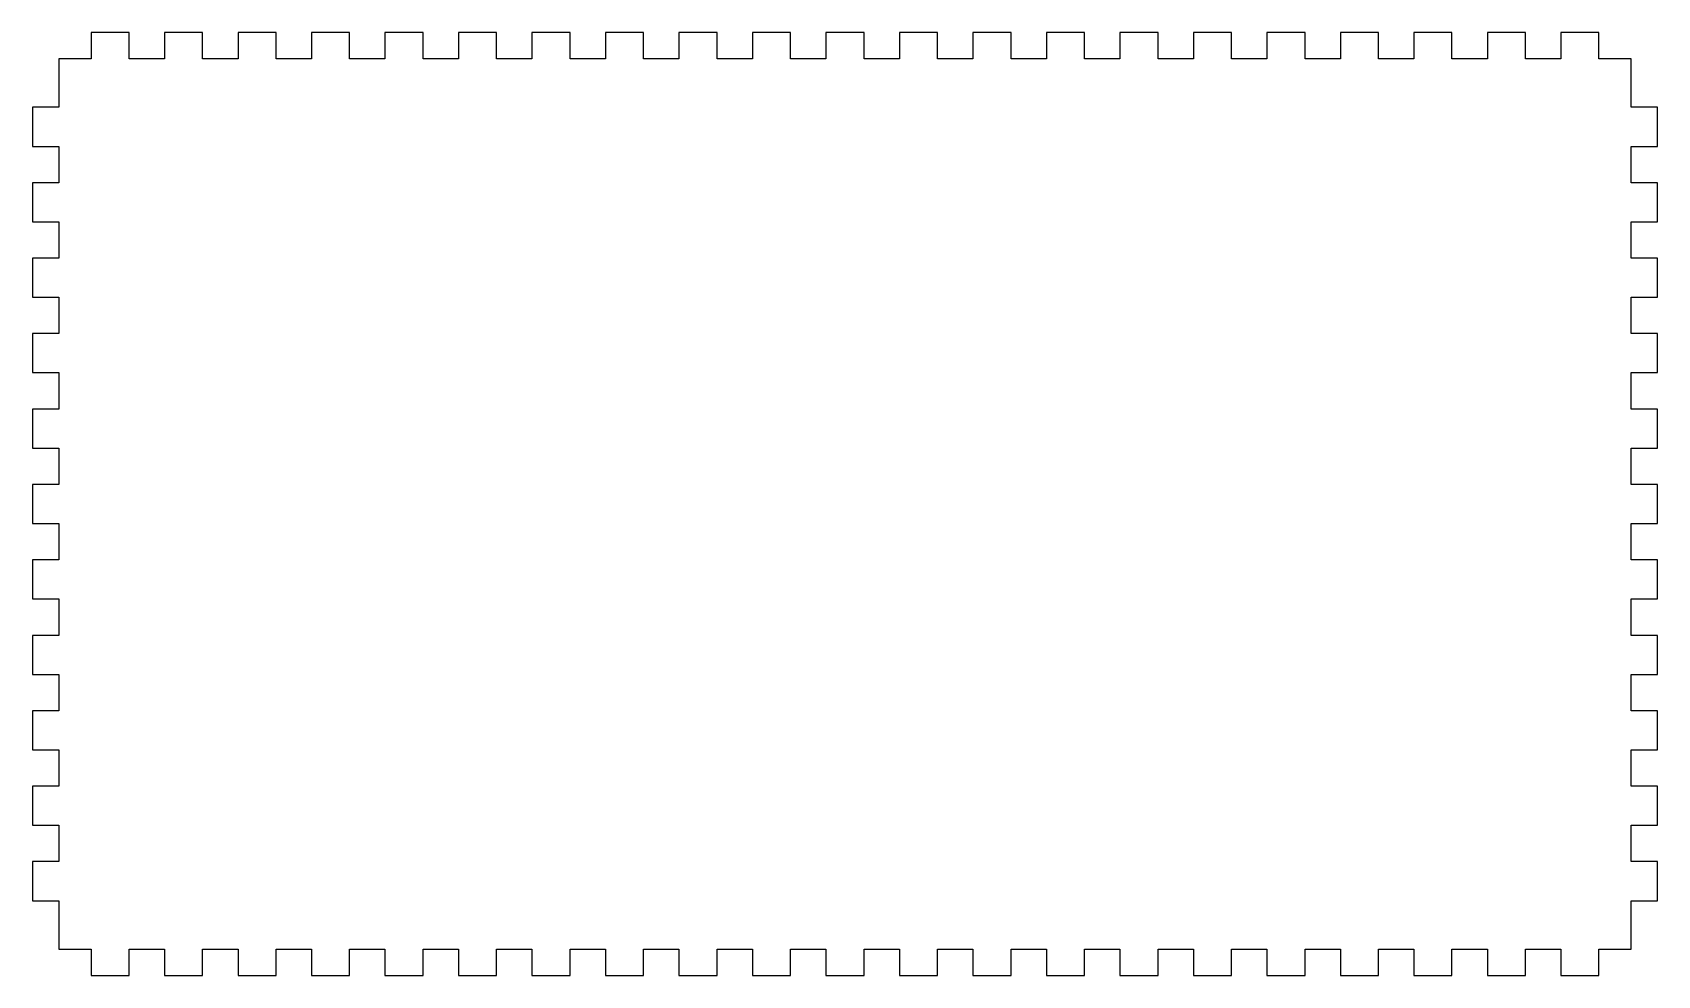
# Model space of a CAD drawing. Header units: metres. Extents: x 0 to 362, y 0 to 210.
import ezdxf

# ---------------------------------------------------------------- set-up
doc = ezdxf.new("R2010")
doc.units = ezdxf.units.M

msp = doc.modelspace()

# ---------------------------------------------------------------- linework, layer by layer
for p, q in [((21.5221, 210), (13.036, 210)), ((13.036, 210), (13.036, 204.15)), ((21.5221, 204.15), (21.5221, 210)), ((37.8942, 210), (29.4081, 210)), ((29.4081, 210), (29.4081, 204.15)), ((37.8942, 204.15), (37.8942, 210)), ((54.2663, 210), (45.7802, 210)), ((45.7802, 210), (45.7802, 204.15)), ((54.2663, 204.15), (54.2663, 210)), ((70.6384, 210), (62.1523, 210)), ((62.1523, 210), (62.1523, 204.15)), ((70.6384, 204.15), (70.6384, 210)), ((87.0105, 210), (78.5244, 210)), ((78.5244, 210), (78.5244, 204.15)), ((87.0105, 204.15), (87.0105, 210)), ((103.383, 210), (94.8965, 210)), ((94.8965, 210), (94.8965, 204.15)), ((103.383, 204.15), (103.383, 210)), ((119.755, 210), (111.269, 210)), ((111.269, 210), (111.269, 204.15)), ((119.755, 204.15), (119.755, 210)), ((136.127, 210), (127.641, 210)), ((127.641, 210), (127.641, 204.15)), ((136.127, 204.15), (136.127, 210)), ((152.499, 210), (144.013, 210)), ((144.013, 210), (144.013, 204.15)), ((152.499, 204.15), (152.499, 210)), ((168.871, 210), (160.385, 210)), ((160.385, 210), (160.385, 204.15)), ((168.871, 204.15), (168.871, 210)), ((185.243, 210), (176.757, 210)), ((176.757, 210), (176.757, 204.15)), ((185.243, 204.15), (185.243, 210)), ((201.615, 210), (193.129, 210)), ((193.129, 210), (193.129, 204.15)), ((201.615, 204.15), (201.615, 210)), ((217.987, 210), (209.501, 210)), ((209.501, 210), (209.501, 204.15)), ((217.987, 204.15), (217.987, 210)), ((234.359, 210), (225.873, 210)), ((225.873, 210), (225.873, 204.15)), ((234.359, 204.15), (234.359, 210)), ((250.731, 210), (242.245, 210)), ((242.245, 210), (242.245, 204.15)), ((250.731, 204.15), (250.731, 210)), ((267.103, 210), (258.617, 210)), ((258.617, 210), (258.617, 204.15)), ((267.103, 204.15), (267.103, 210)), ((283.476, 210), (274.99, 210)), ((274.99, 210), (274.99, 204.15)), ((283.476, 204.15), (283.476, 210)), ((299.848, 210), (291.362, 210)), ((291.362, 210), (291.362, 204.15)), ((299.848, 204.15), (299.848, 210)), ((316.22, 210), (307.734, 210)), ((307.734, 210), (307.734, 204.15)), ((316.22, 204.15), (316.22, 210)), ((332.592, 210), (324.106, 210)), ((324.106, 210), (324.106, 204.15)), ((332.592, 204.15), (332.592, 210)), ((348.964, 210), (340.478, 210)), ((340.478, 210), (340.478, 204.15)), ((348.964, 204.15), (348.964, 210)), ((13.036, 204.15), (5.85, 204.15)), ((5.85, 204.15), (5.85, 193.35)), ((29.4081, 204.15), (21.5221, 204.15)), ((45.7802, 204.15), (37.8942, 204.15)), ((62.1523, 204.15), (54.2663, 204.15)), ((78.5244, 204.15), (70.6384, 204.15)), ((94.8965, 204.15), (87.0105, 204.15)), ((111.269, 204.15), (103.383, 204.15)), ((127.641, 204.15), (119.755, 204.15)), ((144.013, 204.15), (136.127, 204.15)), ((160.385, 204.15), (152.499, 204.15)), ((176.757, 204.15), (168.871, 204.15)), ((193.129, 204.15), (185.243, 204.15)), ((209.501, 204.15), (201.615, 204.15)), ((225.873, 204.15), (217.987, 204.15)), ((242.245, 204.15), (234.359, 204.15)), ((258.617, 204.15), (250.731, 204.15)), ((274.99, 204.15), (267.103, 204.15)), ((291.362, 204.15), (283.476, 204.15)), ((307.734, 204.15), (299.848, 204.15)), ((324.106, 204.15), (316.22, 204.15)), ((340.478, 204.15), (332.592, 204.15)), ((356.15, 204.15), (348.964, 204.15)), ((356.15, 193.35), (356.15, 204.15)), ((5.85, 193.35), (0, 193.35)), ((0, 193.35), (0, 184.65)), ((362, 193.35), (356.15, 193.35)), ((362, 184.65), (362, 193.35)), ((0, 184.65), (5.85, 184.65)), ((5.85, 184.65), (5.85, 176.55)), ((356.15, 176.55), (356.15, 184.65)), ((356.15, 184.65), (362, 184.65)), ((5.85, 176.55), (0, 176.55)), ((0, 176.55), (0, 167.85)), ((362, 176.55), (356.15, 176.55)), ((362, 167.85), (362, 176.55)), ((0, 167.85), (5.85, 167.85)), ((5.85, 167.85), (5.85, 159.75)), ((356.15, 159.75), (356.15, 167.85)), ((356.15, 167.85), (362, 167.85)), ((5.85, 159.75), (0, 159.75)), ((0, 159.75), (0, 151.05)), ((362, 159.75), (356.15, 159.75)), ((362, 151.05), (362, 159.75)), ((0, 151.05), (5.85, 151.05)), ((5.85, 151.05), (5.85, 142.95)), ((356.15, 142.95), (356.15, 151.05)), ((356.15, 151.05), (362, 151.05)), ((5.85, 142.95), (0, 142.95)), ((0, 142.95), (0, 134.25)), ((362, 142.95), (356.15, 142.95)), ((362, 134.25), (362, 142.95)), ((0, 134.25), (5.85, 134.25)), ((5.85, 134.25), (5.85, 126.15)), ((356.15, 126.15), (356.15, 134.25)), ((356.15, 134.25), (362, 134.25)), ((5.85, 126.15), (0, 126.15)), ((0, 126.15), (0, 117.45)), ((362, 126.15), (356.15, 126.15)), ((362, 117.45), (362, 126.15)), ((0, 117.45), (5.85, 117.45)), ((5.85, 117.45), (5.85, 109.35)), ((356.15, 109.35), (356.15, 117.45)), ((356.15, 117.45), (362, 117.45)), ((5.85, 109.35), (0, 109.35)), ((0, 109.35), (0, 100.65)), ((362, 109.35), (356.15, 109.35)), ((362, 100.65), (362, 109.35)), ((0, 100.65), (5.85, 100.65)), ((5.85, 100.65), (5.85, 92.55)), ((356.15, 92.55), (356.15, 100.65)), ((356.15, 100.65), (362, 100.65)), ((5.85, 92.55), (0, 92.55)), ((0, 92.55), (0, 83.85)), ((362, 92.55), (356.15, 92.55)), ((362, 83.85), (362, 92.55)), ((0, 83.85), (5.85, 83.85)), ((5.85, 83.85), (5.85, 75.75)), ((356.15, 75.75), (356.15, 83.85)), ((356.15, 83.85), (362, 83.85)), ((5.85, 75.75), (0, 75.75)), ((0, 75.75), (0, 67.05)), ((362, 75.75), (356.15, 75.75)), ((362, 67.05), (362, 75.75)), ((0, 67.05), (5.85, 67.05)), ((5.85, 67.05), (5.85, 58.95)), ((356.15, 58.95), (356.15, 67.05)), ((356.15, 67.05), (362, 67.05)), ((5.85, 58.95), (0, 58.95)), ((0, 58.95), (0, 50.25)), ((362, 58.95), (356.15, 58.95)), ((362, 50.25), (362, 58.95)), ((0, 50.25), (5.85, 50.25)), ((5.85, 50.25), (5.85, 42.15)), ((356.15, 42.15), (356.15, 50.25)), ((356.15, 50.25), (362, 50.25)), ((5.85, 42.15), (0, 42.15)), ((0, 42.15), (0, 33.45)), ((362, 42.15), (356.15, 42.15)), ((362, 33.45), (362, 42.15)), ((0, 33.45), (5.85, 33.45)), ((5.85, 33.45), (5.85, 25.35)), ((356.15, 25.35), (356.15, 33.45)), ((356.15, 33.45), (362, 33.45)), ((5.85, 25.35), (0, 25.35)), ((0, 25.35), (0, 16.65)), ((362, 25.35), (356.15, 25.35)), ((362, 16.65), (362, 25.35)), ((0, 16.65), (5.85, 16.65)), ((5.85, 16.65), (5.85, 5.85)), ((356.15, 5.85), (356.15, 16.65)), ((356.15, 16.65), (362, 16.65)), ((5.85, 5.85), (13.036, 5.85)), ((13.036, 5.85), (13.036, 0)), ((21.5221, 0), (21.5221, 5.85)), ((21.5221, 5.85), (29.4081, 5.85)), ((29.4081, 5.85), (29.4081, 0)), ((37.8942, 0), (37.8942, 5.85)), ((37.8942, 5.85), (45.7802, 5.85)), ((45.7802, 5.85), (45.7802, 0)), ((54.2663, 0), (54.2663, 5.85)), ((54.2663, 5.85), (62.1523, 5.85)), ((62.1523, 5.85), (62.1523, 0)), ((70.6384, 0), (70.6384, 5.85)), ((70.6384, 5.85), (78.5244, 5.85)), ((78.5244, 5.85), (78.5244, 0)), ((87.0105, 0), (87.0105, 5.85)), ((87.0105, 5.85), (94.8965, 5.85)), ((94.8965, 5.85), (94.8965, 0)), ((103.383, 0), (103.383, 5.85)), ((103.383, 5.85), (111.269, 5.85)), ((111.269, 5.85), (111.269, 0)), ((119.755, 0), (119.755, 5.85)), ((119.755, 5.85), (127.641, 5.85)), ((127.641, 5.85), (127.641, 0)), ((136.127, 0), (136.127, 5.85)), ((136.127, 5.85), (144.013, 5.85)), ((144.013, 5.85), (144.013, 0)), ((152.499, 0), (152.499, 5.85)), ((152.499, 5.85), (160.385, 5.85)), ((160.385, 5.85), (160.385, 0)), ((168.871, 0), (168.871, 5.85)), ((168.871, 5.85), (176.757, 5.85)), ((176.757, 5.85), (176.757, 0)), ((185.243, 0), (185.243, 5.85)), ((185.243, 5.85), (193.129, 5.85)), ((193.129, 5.85), (193.129, 0)), ((201.615, 0), (201.615, 5.85)), ((201.615, 5.85), (209.501, 5.85)), ((209.501, 5.85), (209.501, 0)), ((217.987, 0), (217.987, 5.85)), ((217.987, 5.85), (225.873, 5.85)), ((225.873, 5.85), (225.873, 0)), ((234.359, 0), (234.359, 5.85)), ((234.359, 5.85), (242.245, 5.85)), ((242.245, 5.85), (242.245, 0)), ((250.731, 0), (250.731, 5.85)), ((250.731, 5.85), (258.617, 5.85)), ((258.617, 5.85), (258.617, 0)), ((267.103, 0), (267.103, 5.85)), ((267.103, 5.85), (274.99, 5.85)), ((274.99, 5.85), (274.99, 0)), ((283.476, 0), (283.476, 5.85)), ((283.476, 5.85), (291.362, 5.85)), ((291.362, 5.85), (291.362, 0)), ((299.848, 0), (299.848, 5.85)), ((299.848, 5.85), (307.734, 5.85)), ((307.734, 5.85), (307.734, 0)), ((316.22, 0), (316.22, 5.85)), ((316.22, 5.85), (324.106, 5.85)), ((324.106, 5.85), (324.106, 0)), ((332.592, 0), (332.592, 5.85)), ((332.592, 5.85), (340.478, 5.85)), ((340.478, 5.85), (340.478, 0)), ((348.964, 0), (348.964, 5.85)), ((348.964, 5.85), (356.15, 5.85)), ((13.036, 0), (21.5221, 0)), ((29.4081, 0), (37.8942, 0)), ((45.7802, 0), (54.2663, 0)), ((62.1523, 0), (70.6384, 0)), ((78.5244, 0), (87.0105, 0)), ((94.8965, 0), (103.383, 0)), ((111.269, 0), (119.755, 0)), ((127.641, 0), (136.127, 0)), ((144.013, 0), (152.499, 0)), ((160.385, 0), (168.871, 0)), ((176.757, 0), (185.243, 0)), ((193.129, 0), (201.615, 0)), ((209.501, 0), (217.987, 0)), ((225.873, 0), (234.359, 0)), ((242.245, 0), (250.731, 0)), ((258.617, 0), (267.103, 0)), ((274.99, 0), (283.476, 0)), ((291.362, 0), (299.848, 0)), ((307.734, 0), (316.22, 0)), ((324.106, 0), (332.592, 0)), ((340.478, 0), (348.964, 0))]:
    msp.add_line(p, q)

doc.saveas('drawing.dxf')
